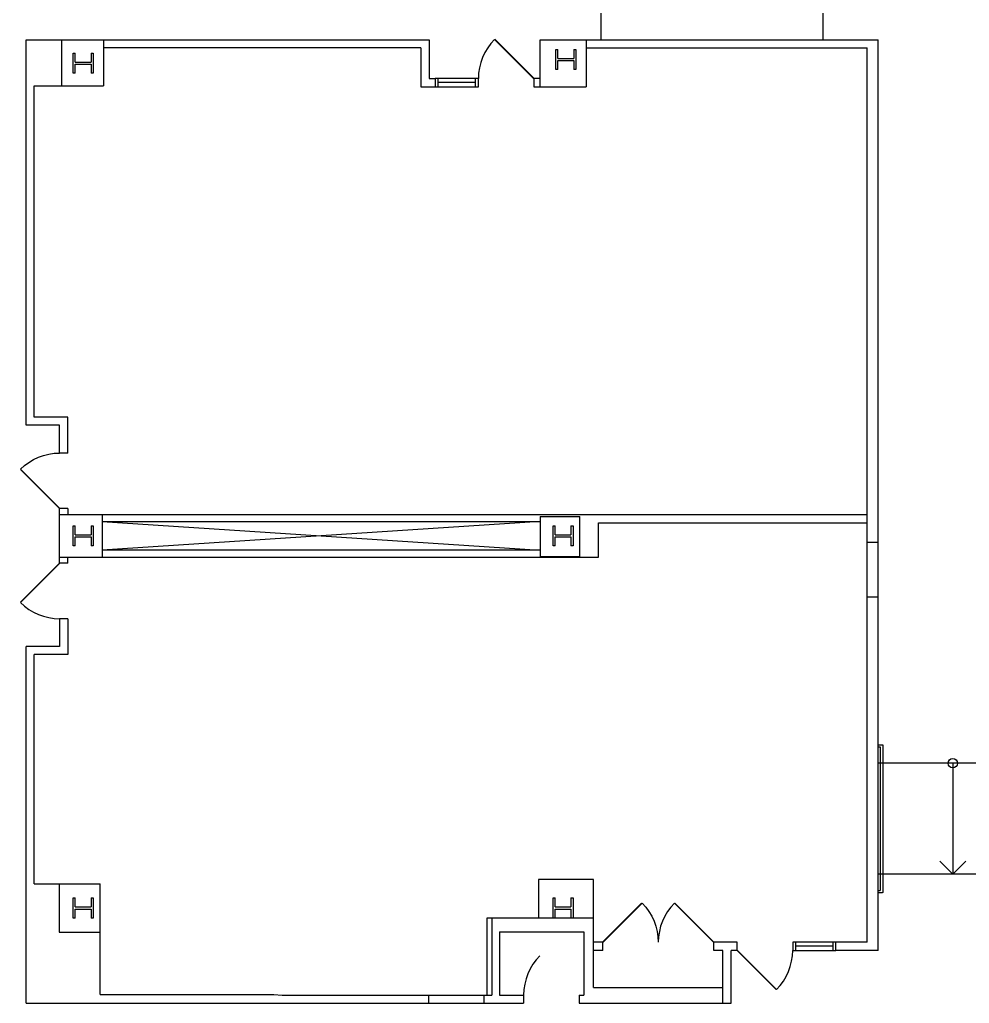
# Model space of a CAD drawing. Extents: x 768 to 5193, y 49 to 3217.
# Drawn here: x 2581 to 3198, y 1982 to 2620 of the extents above; entities that cross this region are included whole.
import ezdxf

# ---------------------------------------------------------------- set-up
doc = ezdxf.new("R2010")
doc.units = 0
doc.header["$LTSCALE"] = 96
doc.header["$MEASUREMENT"] = 0
doc.layers.get('0').update_dxf_attribs({"linetype": 'CONTINUOUS'})
for name, color, linetype in [('A-COLS', 1, 'CONTINUOUS'), ('A-DOOR', 2, 'CONTINUOUS'), ('A-DOOR-EXST', 8, 'CONTINUOUS'), ('A-FLOR-SHFT', 1, 'CONTINUOUS'), ('A-FLOR-STRS', 2, 'CONTINUOUS'), ('A-GLAZ', 2, 'CONTINUOUS'), ('A-GLAZ-EXST', 30, 'CONTINUOUS'), ('A-GLAZ-SILL-EXST', 34, 'CONTINUOUS'), ('A-VERT-STRS-EXST', 34, 'CONTINUOUS'), ('A-WALL-EXST', 7, 'CONTINUOUS'), ('A-WALL-FULL', 6, 'CONTINUOUS'), ('A-WALL-SILL', 1, 'CONTINUOUS')]:
    doc.layers.add(name, color=color, linetype=linetype)

# ---------------------------------------------------------------- blocks, each defined once
blk = doc.blocks.new('DOOR-E')
at = {"const_width": 0.001}
blk.add_lwpolyline([(0, 0), (-0.707, 0.707)], dxfattribs=at)
blk.add_arc((0, 0), 1, 135, 180)
blk = doc.blocks.new('DOOR')
at = {"const_width": 0.0278}
blk.add_lwpolyline([(0, 0), (-0.707, 0.707)], dxfattribs=at)
blk.add_arc((0, 0), 1, 135, 180)
blk = doc.blocks.new('All')
at = {"layer": 'A-GLAZ-EXST'}
for p, q in [((1785.75, 1811.19), (1761.75, 1811.19)), ((2017.75, 1250.69), (1993.75, 1250.69))]:
    blk.add_line(p, q, dxfattribs=at)
at = {"layer": 'A-GLAZ-SILL-EXST'}
for p, q in [((1761.75, 1808.56), (1761.75, 1813.81)), ((1785.75, 1813.81), (1785.75, 1808.56)), ((1993.75, 1248.06), (1993.75, 1253.31)), ((2017.75, 1253.31), (2017.75, 1248.06))]:
    blk.add_line(p, q, dxfattribs=at)
for points in [[(1787.75, 1813.81), (1759.75, 1813.81), (1759.75, 1808.56), (1787.75, 1808.56)], [(1787.75, 1808.56), (1787.75, 1813.81)], [(2019.75, 1253.31), (1991.75, 1253.31), (1991.75, 1248.06), (2019.75, 1248.06)], [(2019.75, 1248.06), (2019.75, 1253.31)]]:
    blk.add_lwpolyline(points, dxfattribs=at)
at = {"layer": 'A-VERT-STRS-EXST'}
for p, q in [((1867.25, 1911.06), (1867.25, 1839.06)), ((2011.25, 1911.06), (2011.25, 1839.06)), ((2144, 1369.5), (2047.25, 1369.5)), ((2095.62, 1369.5), (2095.62, 1297.5)), ((2144, 1297.5), (2047.25, 1297.5))]:
    blk.add_line(p, q, dxfattribs=at)
blk.add_lwpolyline([(2047.25, 1287), (2048.5, 1287, 0.414214), (2048.75, 1287.25), (2048.75, 1379.75, 0.414214), (2048.5, 1380), (2047.25, 1380), (2047.25, 1381.5), (2050, 1381.5, -0.414214), (2050.25, 1381.25), (2050.25, 1285.75, -0.414214), (2050, 1285.5), (2047.25, 1285.5)], format="xyb", dxfattribs=at)
blk.add_lwpolyline([(2104.11, 1305.99), (2095.62, 1297.5), (2087.14, 1305.99)], dxfattribs=at)
blk.add_circle((2095.62, 1369.5), 3, dxfattribs=at)
at = {"layer": 'A-WALL-EXST'}
for p, q in [((1494.25, 1588.81), (1494.25, 1839.06)), ((1494.25, 1839.06), (1755.75, 1839.06)), ((1517.25, 1839.06), (1517.25, 1809.06)), ((1544.5, 1839.06), (1544.5, 1809.06)), ((1755.75, 1839.06), (1755.75, 1813.81)), ((1827.75, 1839.06), (2047.25, 1839.06)), ((1827.75, 1808.56), (1827.75, 1839.06)), ((1857.75, 1839.06), (1857.75, 1808.56)), ((2047.25, 1248.06), (2047.25, 1839.06)), ((1750.5, 1833.81), (1544.5, 1833.81)), ((1750.5, 1833.81), (1750.5, 1808.56)), ((1857.75, 1833.81), (2040, 1833.81)), ((2040, 1253.31), (2040, 1833.81)), ((1755.75, 1813.81), (1759.75, 1813.81)), ((1827.75, 1813.81), (1823.75, 1813.81)), ((1823.75, 1813.81), (1823.75, 1808.56)), ((1499.5, 1594.06), (1499.5, 1809.06)), ((1499.5, 1809.06), (1544.5, 1809.06)), ((1750.5, 1808.56), (1759.75, 1808.56)), ((1823.75, 1808.56), (1857.75, 1808.56)), ((1521.25, 1594.06), (1499.5, 1594.06)), ((1516, 1588.81), (1494.25, 1588.81)), ((1521.25, 1570.81), (1516, 1570.81)), ((1521.25, 1534.81), (1516, 1534.81)), ((1516, 1530.81), (2040, 1530.81)), ((1543.5, 1530.81), (1543.5, 1503.31)), ((1543.5, 1526.31), (1827.75, 1526.31)), ((1827.75, 1529.56), (1827.75, 1503.56)), ((1827.75, 1529.56), (1853.69, 1529.56)), ((1853.69, 1503.31), (1853.69, 1529.56)), ((1865.69, 1525.56), (2040, 1525.56)), ((2040, 1513.06), (2047.25, 1513.06)), ((1827.75, 1507.81), (1543.5, 1507.81)), ((1516, 1503.31), (1865.69, 1503.31)), ((1827.75, 1503.56), (1853.69, 1503.56)), ((1521.25, 1499.31), (1516, 1499.31)), ((2047.25, 1477.19), (2040, 1477.19)), ((1521.25, 1463.31), (1516, 1463.31)), ((1494.25, 1213.69), (1494.25, 1445.31)), ((1516, 1445.31), (1494.25, 1445.31)), ((1499.5, 1291.31), (1499.5, 1440.06)), ((1521.25, 1440.06), (1499.5, 1440.06)), ((1499.5, 1291.31), (1542.37, 1291.31)), ((1515.75, 1291.31), (1515.75, 1259.81)), ((1542.37, 1219.31), (1542.37, 1291.31)), ((1826.69, 1293.94), (1826.69, 1269.19)), ((1862.5, 1293.94), (1826.69, 1293.94)), ((1862.5, 1224.06), (1862.5, 1293.94)), ((1796.56, 1269.19), (1796.56, 1219.06)), ((1515.75, 1259.81), (1542.37, 1259.81)), ((1801.56, 1260.06), (1801.56, 1219.06)), ((1801.56, 1260.06), (1856.12, 1260.06)), ((1856.12, 1260.06), (1856.12, 1219.06)), ((1868.5, 1253.31), (1862.5, 1253.31)), ((1868.5, 1248.06), (1868.5, 1253.31)), ((1955.75, 1253.31), (1940.5, 1253.31)), ((1940.5, 1248.06), (1940.5, 1253.31)), ((1955.75, 1248.06), (1955.75, 1253.31)), ((2040, 1253.31), (2019.75, 1253.31)), ((1868.5, 1248.06), (1862.5, 1248.06)), ((1946.5, 1248.06), (1940.5, 1248.06)), ((1946.5, 1213.69), (1946.5, 1248.06)), ((1951.75, 1213.69), (1951.75, 1248.06)), ((1955.75, 1248.06), (1951.75, 1248.06)), ((2047.25, 1248.06), (2019.75, 1248.06)), ((1542.37, 1219.31), (1655, 1219.31)), ((1655, 1219.31), (1660.37, 1219.06)), ((1862.5, 1224.06), (1946.5, 1224.06)), ((1494.25, 1213.69), (1817.12, 1213.69)), ((1660.37, 1219.06), (1796.56, 1219.06)), ((1755.37, 1219.06), (1755.37, 1213.69)), ((1791.37, 1219.06), (1791.37, 1213.69)), ((1801.56, 1219.06), (1817.12, 1219.06)), ((1817.12, 1219.06), (1817.12, 1213.69)), ((1853.12, 1219.06), (1853.12, 1213.69)), ((1853.12, 1219.06), (1856.12, 1219.06)), ((1853.12, 1213.69), (1951.75, 1213.69))]:
    blk.add_line(p, q, dxfattribs=at)
for points in [[(1521.25, 1570.81), (1521.25, 1594.06)], [(1516, 1570.81), (1516, 1588.81)], [(1516, 1499.31), (1516, 1534.81)], [(1521.25, 1534.81), (1521.25, 1530.81)], [(1865.69, 1503.31), (1865.69, 1525.56)], [(1521.25, 1499.31), (1521.25, 1503.31)], [(1516, 1463.31), (1516, 1445.31)], [(1521.25, 1463.31), (1521.25, 1440.06)], [(1793.56, 1219.06), (1793.56, 1269.19), (1862.5, 1269.19)]]:
    blk.add_lwpolyline(points, dxfattribs=at)
at = {"layer": 'A-DOOR-EXST', "yscale": 36, "zscale": 36}
for name, p, xscale in [('DOOR', (1823.75, 1813.81), 36), ('DOOR', (1868.5, 1253.31), -36), ('DOOR', (1940.5, 1253.31), 36), ('DOOR-E', (1853.12, 1219.06), 36)]:
    blk.add_blockref(name, p, dxfattribs=dict(at, xscale=xscale))
for p, xscale, rotation in [((1516, 1534.81), -36, 90), ((1516, 1499.31), 36, 90), ((1955.75, 1248.06), 36, 180)]:
    blk.add_blockref('DOOR', p, dxfattribs=dict(at, xscale=xscale, rotation=rotation))

msp = doc.modelspace()

# ---------------------------------------------------------------- linework, layer by layer
at = {"layer": 'A-COLS'}
for p, q in [((2616, 2598.56), (2617.39, 2598.56)), ((2616, 2585.56), (2616, 2598.56)), ((2617.39, 2592.76), (2617.39, 2598.56)), ((2627.61, 2598.56), (2627.61, 2592.76)), ((2627.61, 2598.56), (2629, 2598.56)), ((2629, 2598.56), (2629, 2585.56)), ((2929.25, 2600.93), (2930.64, 2600.93)), ((2929.25, 2587.93), (2929.25, 2600.93)), ((2930.64, 2595.13), (2930.64, 2600.93)), ((2940.86, 2600.93), (2940.86, 2595.13)), ((2940.86, 2600.93), (2942.25, 2600.93)), ((2942.25, 2600.93), (2942.25, 2587.93)), ((2617.39, 2592.76), (2627.61, 2592.76)), ((2930.64, 2595.13), (2940.86, 2595.13)), ((2930.64, 2587.93), (2930.64, 2593.73)), ((2930.64, 2593.73), (2940.86, 2593.73)), ((2940.86, 2593.73), (2940.86, 2587.93)), ((2617.39, 2585.56), (2616, 2585.56)), ((2617.39, 2585.56), (2617.39, 2591.37)), ((2617.39, 2591.37), (2627.61, 2591.37)), ((2627.61, 2591.37), (2627.61, 2585.56)), ((2629, 2585.56), (2627.61, 2585.56)), ((2930.64, 2587.93), (2929.25, 2587.93)), ((2942.25, 2587.93), (2940.86, 2587.93)), ((2616, 2291.81), (2617.39, 2291.81)), ((2616, 2278.81), (2616, 2291.81)), ((2617.39, 2286.01), (2617.39, 2291.81)), ((2627.61, 2291.81), (2627.61, 2286.01)), ((2627.61, 2291.81), (2629, 2291.81)), ((2629, 2291.81), (2629, 2278.81)), ((2927.5, 2291.81), (2928.89, 2291.81)), ((2927.5, 2278.81), (2927.5, 2291.81)), ((2928.89, 2286.01), (2928.89, 2291.81)), ((2939.11, 2291.81), (2939.11, 2286.01)), ((2939.11, 2291.81), (2940.5, 2291.81)), ((2940.5, 2291.81), (2940.5, 2278.81)), ((2617.39, 2286.01), (2627.61, 2286.01)), ((2928.89, 2286.01), (2939.11, 2286.01)), ((2617.39, 2278.81), (2617.39, 2284.62)), ((2617.39, 2284.62), (2627.61, 2284.62)), ((2627.61, 2284.62), (2627.61, 2278.81)), ((2928.89, 2278.81), (2928.89, 2284.62)), ((2928.89, 2284.62), (2939.11, 2284.62)), ((2939.11, 2284.62), (2939.11, 2278.81)), ((2617.39, 2278.81), (2616, 2278.81)), ((2629, 2278.81), (2627.61, 2278.81)), ((2928.89, 2278.81), (2927.5, 2278.81)), ((2940.5, 2278.81), (2939.11, 2278.81)), ((2616, 2050.31), (2617.39, 2050.31)), ((2616, 2037.31), (2616, 2050.31)), ((2617.39, 2044.51), (2617.39, 2050.31)), ((2627.61, 2050.31), (2627.61, 2044.51)), ((2627.61, 2050.31), (2629, 2050.31)), ((2629, 2050.31), (2629, 2037.31)), ((2927.5, 2050.31), (2928.89, 2050.31)), ((2927.5, 2037.31), (2927.5, 2050.31)), ((2928.89, 2044.51), (2928.89, 2050.31)), ((2939.11, 2050.31), (2939.11, 2044.51)), ((2939.11, 2050.31), (2940.5, 2050.31)), ((2940.5, 2050.31), (2940.5, 2037.31)), ((2617.39, 2044.51), (2627.61, 2044.51)), ((2617.39, 2037.31), (2617.39, 2043.12)), ((2617.39, 2043.12), (2627.61, 2043.12)), ((2627.61, 2043.12), (2627.61, 2037.31)), ((2928.89, 2044.51), (2939.11, 2044.51)), ((2928.89, 2037.31), (2928.89, 2043.12)), ((2928.89, 2043.12), (2939.11, 2043.12)), ((2939.11, 2043.12), (2939.11, 2037.31)), ((2617.39, 2037.31), (2616, 2037.31)), ((2629, 2037.31), (2627.61, 2037.31)), ((2928.89, 2037.31), (2927.5, 2037.31)), ((2940.5, 2037.31), (2939.11, 2037.31))]:
    msp.add_line(p, q, dxfattribs=at)
at = {"layer": 'A-FLOR-SHFT'}
for points in [[(2634.75, 2294.56), (2919, 2276.06)], [(2919, 2294.56), (2634.75, 2276.06)]]:
    msp.add_lwpolyline(points, dxfattribs=at)
at = {"layer": 'A-FLOR-STRS'}
for p, q in [((2958.5, 2679.31), (2958.5, 2607.31)), ((3102.5, 2679.31), (3102.5, 2607.31)), ((3234.5, 2137.75), (3138.5, 2137.75)), ((3186.87, 2137.75), (3186.87, 2065.75)), ((3234.5, 2065.75), (3138.5, 2065.75))]:
    msp.add_line(p, q, dxfattribs=at)
msp.add_lwpolyline([(3138.5, 2055.25), (3139.75, 2055.25, 0.414214), (3140, 2055.5), (3140, 2148, 0.414214), (3139.75, 2148.25), (3138.5, 2148.25), (3138.5, 2149.75), (3141.25, 2149.75, -0.414214), (3141.5, 2149.5), (3141.5, 2054, -0.414214), (3141.25, 2053.75), (3138.5, 2053.75)], format="xyb", dxfattribs=at)
msp.add_lwpolyline([(3195.36, 2074.24), (3186.87, 2065.75), (3178.39, 2074.24)], dxfattribs=at)
msp.add_circle((3186.87, 2137.75), 3, dxfattribs=at)
at = {"layer": 'A-GLAZ'}
for p, q in [((2877, 2579.44), (2853, 2579.44)), ((3109, 2018.94), (3085, 2018.94))]:
    msp.add_line(p, q, dxfattribs=at)
at = {"layer": 'A-WALL-FULL'}
for p, q in [((2585.5, 2357.06), (2585.5, 2607.31)), ((2585.5, 2607.31), (2847, 2607.31)), ((2608.5, 2607.31), (2608.5, 2577.31)), ((2635.75, 2607.31), (2635.75, 2577.31)), ((2847, 2607.31), (2847, 2582.06)), ((2919, 2607.31), (3138.5, 2607.31)), ((2919, 2576.81), (2919, 2607.31)), ((2949, 2607.31), (2949, 2576.81)), ((3138.5, 2016.31), (3138.5, 2607.31)), ((2841.75, 2602.06), (2635.75, 2602.06)), ((2841.75, 2602.06), (2841.75, 2576.81)), ((2949, 2602.06), (3131.25, 2602.06)), ((3131.25, 2021.56), (3131.25, 2602.06)), ((2847, 2582.06), (2851, 2582.06)), ((2919, 2582.06), (2915, 2582.06)), ((2915, 2582.06), (2915, 2576.81)), ((2590.75, 2362.31), (2590.75, 2577.31)), ((2590.75, 2577.31), (2635.75, 2577.31)), ((2841.75, 2576.81), (2851, 2576.81)), ((2915, 2576.81), (2949, 2576.81)), ((2612.5, 2362.31), (2590.75, 2362.31)), ((2607.25, 2357.06), (2585.5, 2357.06)), ((2612.5, 2339.06), (2607.25, 2339.06)), ((2612.5, 2303.06), (2607.25, 2303.06)), ((2607.25, 2299.06), (3131.25, 2299.06)), ((2634.75, 2299.06), (2634.75, 2271.56)), ((2634.75, 2294.56), (2919, 2294.56)), ((2919, 2297.81), (2919, 2271.81)), ((2919, 2297.81), (2944.94, 2297.81)), ((2944.94, 2271.56), (2944.94, 2297.81)), ((2956.94, 2293.81), (3131.25, 2293.81)), ((3131.25, 2281.31), (3138.5, 2281.31)), ((2919, 2276.06), (2634.75, 2276.06)), ((2607.25, 2271.56), (2956.94, 2271.56)), ((2612.5, 2267.56), (2607.25, 2267.56)), ((2919, 2271.81), (2944.94, 2271.81)), ((3138.5, 2245.44), (3131.25, 2245.44)), ((2612.5, 2231.56), (2607.25, 2231.56)), ((2585.5, 1981.94), (2585.5, 2213.56)), ((2607.25, 2213.56), (2585.5, 2213.56)), ((2590.75, 2059.56), (2590.75, 2208.31)), ((2612.5, 2208.31), (2590.75, 2208.31)), ((2917.94, 2062.19), (2917.94, 2037.44)), ((2953.75, 2062.19), (2917.94, 2062.19)), ((2953.75, 1992.31), (2953.75, 2062.19)), ((2590.75, 2059.56), (2633.62, 2059.56)), ((2607, 2059.56), (2607, 2028.06)), ((2633.62, 1987.56), (2633.62, 2059.56)), ((2887.81, 2037.44), (2887.81, 1987.31)), ((2607, 2028.06), (2633.62, 2028.06)), ((2892.81, 2028.31), (2892.81, 1987.31)), ((2892.81, 2028.31), (2947.38, 2028.31)), ((2947.38, 2028.31), (2947.38, 1987.31)), ((2959.75, 2021.56), (2953.75, 2021.56)), ((2959.75, 2016.31), (2959.75, 2021.56)), ((3047, 2021.56), (3031.75, 2021.56)), ((3031.75, 2016.31), (3031.75, 2021.56)), ((3047, 2016.31), (3047, 2021.56)), ((3131.25, 2021.56), (3111, 2021.56)), ((2959.75, 2016.31), (2953.75, 2016.31)), ((3037.75, 2016.31), (3031.75, 2016.31)), ((3037.75, 1981.94), (3037.75, 2016.31)), ((3043, 1981.94), (3043, 2016.31)), ((3047, 2016.31), (3043, 2016.31)), ((3138.5, 2016.31), (3111, 2016.31)), ((2953.75, 1992.31), (3037.75, 1992.31)), ((2633.62, 1987.56), (2746.25, 1987.56)), ((2746.25, 1987.56), (2751.62, 1987.31)), ((2751.62, 1987.31), (2887.81, 1987.31)), ((2846.62, 1987.31), (2846.62, 1981.94)), ((2882.62, 1987.31), (2882.62, 1981.94)), ((2892.81, 1987.31), (2908.38, 1987.31)), ((2908.38, 1987.31), (2908.38, 1981.94)), ((2944.38, 1987.31), (2944.38, 1981.94)), ((2944.38, 1987.31), (2947.38, 1987.31)), ((2585.5, 1981.94), (2908.38, 1981.94)), ((2944.38, 1981.94), (3043, 1981.94))]:
    msp.add_line(p, q, dxfattribs=at)
for points in [[(2612.5, 2339.06), (2612.5, 2362.31)], [(2607.25, 2339.06), (2607.25, 2357.06)], [(2607.25, 2267.56), (2607.25, 2303.06)], [(2612.5, 2303.06), (2612.5, 2299.06)], [(2956.94, 2271.56), (2956.94, 2293.81)], [(2612.5, 2267.56), (2612.5, 2271.56)], [(2607.25, 2231.56), (2607.25, 2213.56)], [(2612.5, 2231.56), (2612.5, 2208.31)], [(2884.81, 1987.31), (2884.81, 2037.44), (2953.75, 2037.44)]]:
    msp.add_lwpolyline(points, dxfattribs=at)
at = {"layer": 'A-WALL-SILL'}
for p, q in [((2853, 2576.81), (2853, 2582.06)), ((2877, 2582.06), (2877, 2576.81)), ((3085, 2016.31), (3085, 2021.56)), ((3109, 2021.56), (3109, 2016.31))]:
    msp.add_line(p, q, dxfattribs=at)
for points in [[(2879, 2582.06), (2851, 2582.06), (2851, 2576.81), (2879, 2576.81)], [(2879, 2576.81), (2879, 2582.06)], [(3111, 2021.56), (3083, 2021.56), (3083, 2016.31), (3111, 2016.31)], [(3111, 2016.31), (3111, 2021.56)]]:
    msp.add_lwpolyline(points, dxfattribs=at)

# ---------------------------------------------------------------- block references
msp.add_blockref('All', (1091.25, 768.25))
at = {"layer": 'A-DOOR', "yscale": 36, "zscale": 36}
for name, p, xscale in [('DOOR', (2915, 2582.06), 36), ('DOOR', (2959.75, 2021.56), -36), ('DOOR', (3031.75, 2021.56), 36), ('DOOR-E', (2944.38, 1987.31), 36)]:
    msp.add_blockref(name, p, dxfattribs=dict(at, xscale=xscale))
for p, xscale, rotation in [((2607.25, 2303.06), -36, 90), ((2607.25, 2267.56), 36, 90), ((3047, 2016.31), 36, 180)]:
    msp.add_blockref('DOOR', p, dxfattribs=dict(at, xscale=xscale, rotation=rotation))

doc.saveas('drawing.dxf')
